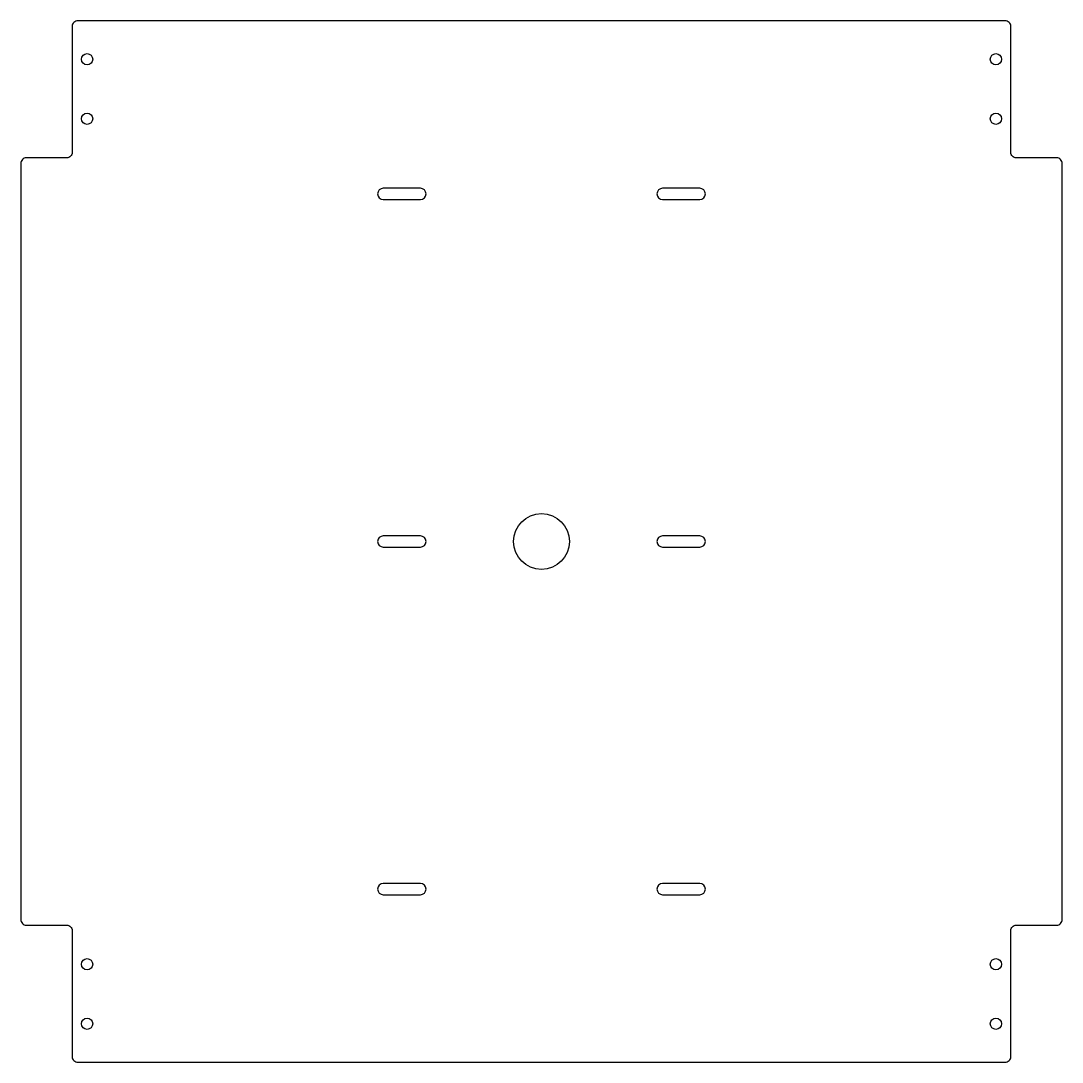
# Model space of a CAD drawing. Header units: millimetres. Extents: x -140 to 140, y -295 to -15.
import ezdxf

# ---------------------------------------------------------------- set-up
doc = ezdxf.new("R2010")
doc.units = ezdxf.units.MM
doc.layers.get('0').update_dxf_attribs({"linetype": 'CONTINUOUS'})

msp = doc.modelspace()

# ---------------------------------------------------------------- linework, layer by layer
for points in [[(-124.5, -15.2, 0.414214), (-126, -16.7), (-126, -50.5, -0.414214), (-127.5, -52), (-138.3, -52, 0.414214), (-139.8, -53.5), (-139.8, -256.5, 0.414214), (-138.3, -258), (-127.5, -258, -0.414214), (-126, -259.5), (-126, -293.3, 0.414214), (-124.5, -294.8), (124.5, -294.8, 0.414214), (126, -293.3), (126, -259.5, -0.414214), (127.5, -258), (138.3, -258, 0.414214), (139.8, -256.5), (139.8, -53.5, 0.414214), (138.3, -52), (127.5, -52, -0.414214), (126, -50.5), (126, -16.7, 0.414214), (124.5, -15.2)], [(-42.5, -60.17, 1), (-42.5, -63.17), (-32.5, -63.17, 1), (-32.5, -60.17)], [(32.5, -60.17, 1), (32.5, -63.17), (42.5, -63.17, 1), (42.5, -60.17)], [(-42.5, -153.5, 1), (-42.5, -156.5), (-32.5, -156.5, 1), (-32.5, -153.5)], [(32.5, -153.5, 1), (32.5, -156.5), (42.5, -156.5, 1), (42.5, -153.5)], [(-42.5, -246.83, 1), (-42.5, -249.83), (-32.5, -249.83, 1), (-32.5, -246.83)], [(32.5, -246.83, 1), (32.5, -249.83), (42.5, -249.83, 1), (42.5, -246.83)]]:
    msp.add_lwpolyline(points, format="xyb", close=True)
for centre, radius in [((-122, -25.5), 1.5), ((122, -25.5), 1.5), ((-122, -41.5), 1.5), ((122, -41.5), 1.5), ((0, -155), 7.5), ((-122, -268.5), 1.5), ((122, -268.5), 1.5), ((-122, -284.5), 1.5), ((122, -284.5), 1.5)]:
    msp.add_circle(centre, radius)

doc.saveas('drawing.dxf')
